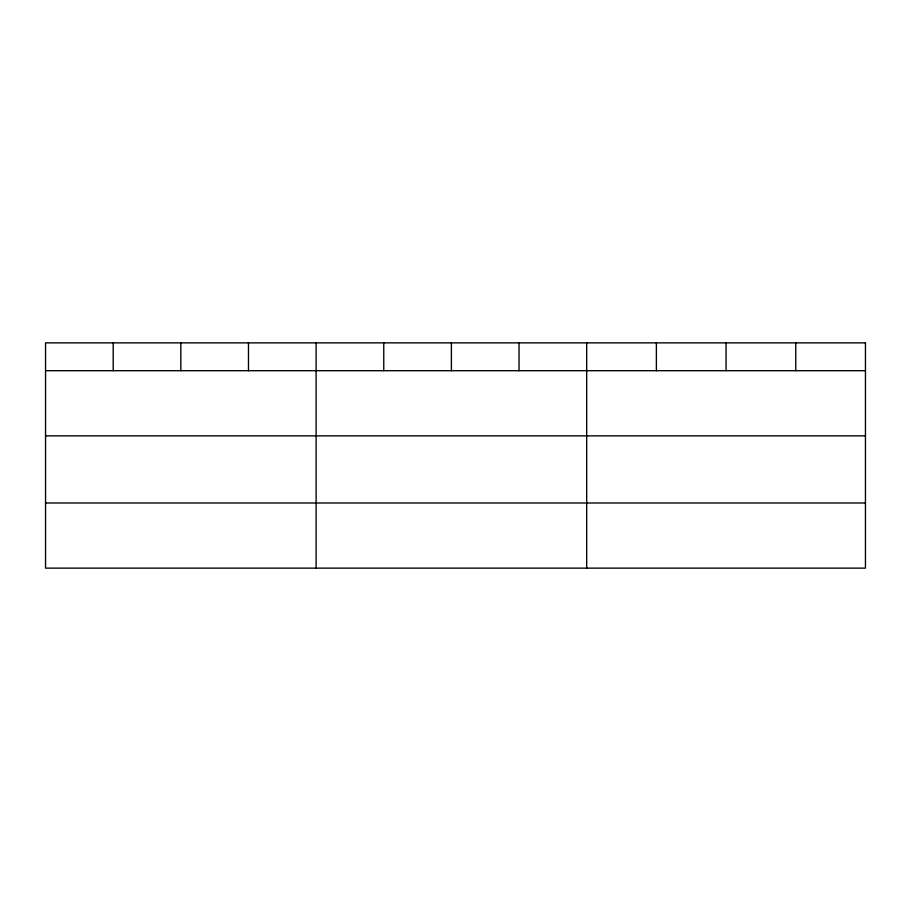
<?xml version="1.0" encoding="UTF-8"?>
<svg xmlns="http://www.w3.org/2000/svg" width="911" height="911" viewBox="0 0 911 911"><rect width="100%" height="100%" fill="white"/><g stroke="black" fill="none" stroke-linecap="round" stroke-linejoin="round"><path stroke-width="1.37" d="M45.55 370.697L865.45 370.697M45.55 435.857L865.45 435.857M45.55 502.986L865.45 502.986M795.758 342.866L795.758 370.697M726.067 342.866L726.067 370.697M656.375 342.866L656.375 370.697M586.684 342.866L586.684 568.134M519.042 342.866L519.042 370.697M451.4 342.866L451.4 370.697M383.759 342.866L383.759 370.697M316.117 342.866L316.117 568.134M248.475 342.866L248.475 370.697M180.834 342.866L180.834 370.697M113.192 342.866L113.192 370.697M865.45 342.866L45.55 342.866L45.55 568.134L865.45 568.134L865.45 342.866"/></g></svg>
